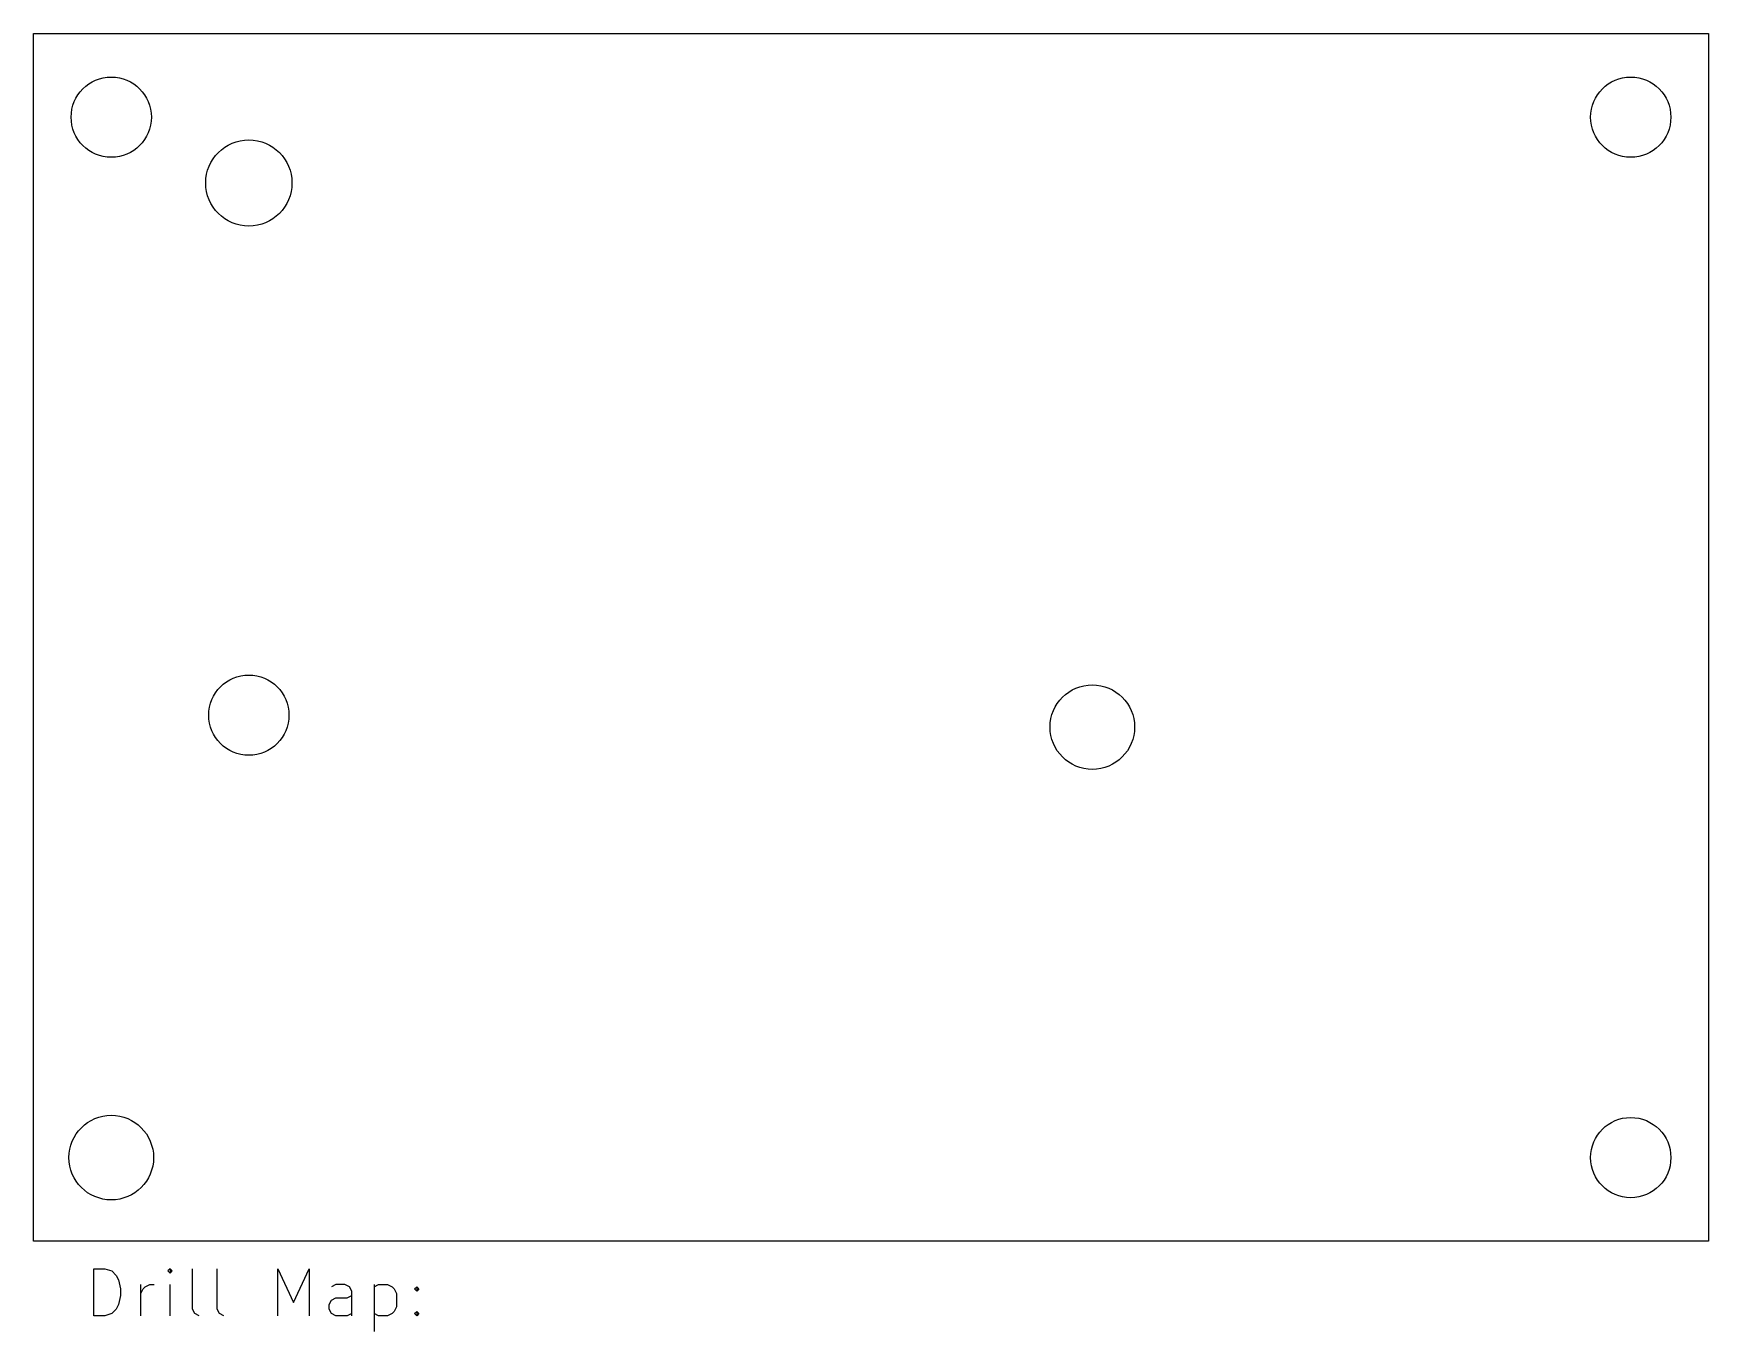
# Model space of a CAD drawing. Extents: x 95.8 to 166.9, y -108.5 to -53.3.
import ezdxf

# ---------------------------------------------------------------- set-up
doc = ezdxf.new("R2010")
doc.units = 0
doc.layers.add('BLACK', color=7, linetype='CONTINUOUS')

msp = doc.modelspace()

# ---------------------------------------------------------------- linework, layer by layer
at = {"layer": 'BLACK', "linetype": 'CONTINUOUS'}
for p, q in [((95.758, -53.34), (166.878, -53.34)), ((95.758, -104.648), (95.758, -53.34)), ((166.878, -53.34), (166.878, -104.648)), ((166.878, -104.648), (95.758, -104.648)), ((98.315768, -107.812838), (98.315768, -105.812838)), ((98.315768, -105.812838), (98.791958, -105.812838)), ((98.791958, -105.812838), (99.077673, -105.908076)), ((99.077673, -105.908076), (99.268149, -106.098552)), ((101.553863, -105.812838), (101.458625, -105.908076)), ((101.458625, -105.908076), (101.553863, -106.003314)), ((101.649101, -105.908076), (101.553863, -105.812838)), ((101.553863, -105.812838), (101.553863, -106.003314)), ((101.553863, -106.003314), (101.649101, -105.908076)), ((102.506244, -107.527123), (102.506244, -105.812838)), ((103.553863, -107.527123), (103.553863, -105.812838)), ((106.125292, -107.812838), (106.125292, -105.812838)), ((106.125292, -105.812838), (106.791959, -107.241409)), ((106.791959, -107.241409), (107.458625, -105.812838)), ((107.458625, -105.812838), (107.458625, -107.812838)), ((99.268149, -106.098552), (99.363387, -106.289028)), ((99.363387, -106.289028), (99.458625, -106.66998)), ((99.458625, -106.66998), (99.458625, -106.955695)), ((100.315768, -107.812838), (100.315768, -106.479504)), ((100.315768, -106.860457), (100.411006, -106.66998)), ((100.411006, -106.66998), (100.506244, -106.574742)), ((100.506244, -106.574742), (100.69672, -106.479504)), ((100.69672, -106.479504), (100.887197, -106.479504)), ((101.553863, -107.812838), (101.553863, -106.479504)), ((108.601482, -106.479504), (108.411006, -106.574742)), ((108.982435, -106.479504), (108.601482, -106.479504)), ((109.172911, -106.574742), (108.982435, -106.479504)), ((109.268149, -106.765219), (109.172911, -106.574742)), ((110.22053, -106.479504), (110.22053, -108.479504)), ((110.22053, -106.574742), (110.411006, -106.479504)), ((110.411006, -106.479504), (110.791959, -106.479504)), ((110.791959, -106.479504), (110.982435, -106.574742)), ((110.982435, -106.574742), (111.077673, -106.66998)), ((111.077673, -106.66998), (111.172911, -106.860457)), ((111.934816, -106.66998), (112.030054, -106.574742)), ((112.030054, -106.765219), (111.934816, -106.66998)), ((112.030054, -106.574742), (112.125292, -106.66998)), ((112.030054, -106.574742), (112.030054, -106.765219)), ((112.125292, -106.66998), (112.030054, -106.765219)), ((99.363387, -107.336647), (99.268149, -107.527123)), ((99.458625, -106.955695), (99.363387, -107.336647)), ((108.315768, -107.336647), (108.411006, -107.146171)), ((108.315768, -107.527123), (108.315768, -107.336647)), ((108.411006, -107.146171), (108.601482, -107.050933)), ((108.601482, -107.050933), (109.077673, -107.050933)), ((109.077673, -107.050933), (109.268149, -106.955695)), ((109.268149, -107.812838), (109.268149, -106.765219)), ((111.172911, -106.860457), (111.172911, -107.431885)), ((98.791958, -107.812838), (98.315768, -107.812838)), ((99.077673, -107.7176), (98.791958, -107.812838)), ((99.268149, -107.527123), (99.077673, -107.7176)), ((102.601482, -107.7176), (102.506244, -107.527123)), ((102.791958, -107.812838), (102.601482, -107.7176)), ((103.649101, -107.7176), (103.553863, -107.527123)), ((103.839577, -107.812838), (103.649101, -107.7176)), ((108.411006, -107.7176), (108.315768, -107.527123)), ((108.601482, -107.812838), (108.411006, -107.7176)), ((109.077673, -107.812838), (108.601482, -107.812838)), ((109.268149, -107.7176), (109.077673, -107.812838)), ((110.411006, -107.812838), (110.22053, -107.7176)), ((110.791959, -107.812838), (110.411006, -107.812838)), ((110.982435, -107.7176), (110.791959, -107.812838)), ((111.077673, -107.622361), (110.982435, -107.7176)), ((111.172911, -107.431885), (111.077673, -107.622361)), ((111.934816, -107.7176), (112.030054, -107.622361)), ((112.030054, -107.812838), (111.934816, -107.7176)), ((112.030054, -107.622361), (112.125292, -107.7176)), ((112.030054, -107.622361), (112.030054, -107.812838)), ((112.125292, -107.7176), (112.030054, -107.812838))]:
    msp.add_line(p, q, dxfattribs=at)
at = {"layer": 'BLACK'}
for centre, radius in [((99.06, -56.896), 1.703884), ((163.576, -56.896), 1.703884), ((104.902, -59.69), 1.83162), ((104.902, -82.296), 1.703884), ((140.716, -82.804), 1.796051), ((99.06, -101.092), 1.796051), ((163.576, -101.092), 1.703884)]:
    msp.add_circle(centre, radius, dxfattribs=at)

doc.saveas('drawing.dxf')
